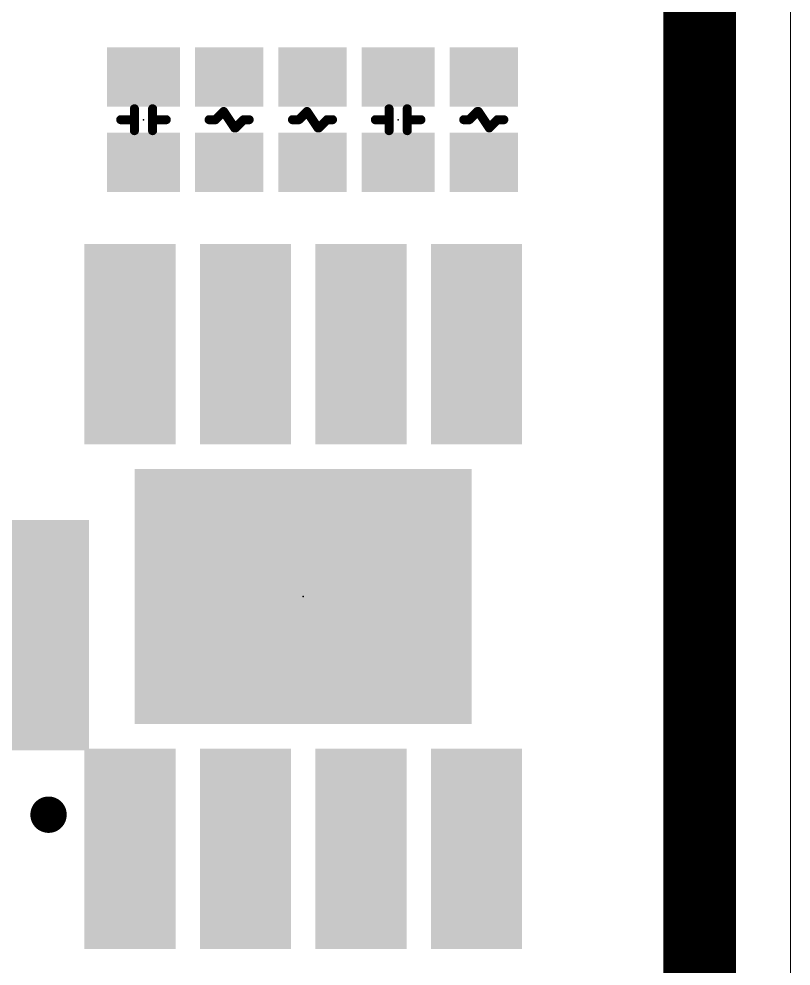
# Model space of a CAD drawing. Extents: x -6.7 to 35, y -0.6 to 30.6.
# Drawn here: x 26.52 to 35.01, y 7.79 to 18.21 of the extents above; entities that cross this region are included whole.
import ezdxf

# ---------------------------------------------------------------- set-up
doc = ezdxf.new("R2010")
doc.units = 0
for name, color, linetype in [('1', 12, 'CONTINUOUS'), ('16', 132, 'CONTINUOUS'), ('20', 31, 'CONTINUOUS'), ('21', 253, 'CONTINUOUS'), ('23', 53, 'CONTINUOUS'), ('29', 253, 'CONTINUOUS'), ('30', 253, 'CONTINUOUS')]:
    doc.layers.add(name, color=color, linetype=linetype)

# ---------------------------------------------------------------- blocks, each defined once
blk = doc.blocks.new('RECT')
blk.add_solid([(-0.5, -0.5), (0.5, -0.5), (-0.5, 0.5), (0.5, 0.5)])

msp = doc.modelspace()

# ---------------------------------------------------------------- linework, layer by layer
at = {"layer": '20', "const_width": 0.01}
msp.add_lwpolyline([(35, 21.86), (35, 1)], dxfattribs=at)
at = {"layer": '21', "const_width": 0.1}
for points in [[(27.7854, 16.9795), (27.7854, 17.2196)], [(27.9854, 16.9795), (27.9854, 17.2196)], [(28.757, 17.1796), (28.677, 17.0996)], [(28.767, 17.1896), (28.887, 17.0096)], [(29.6736, 17.1796), (29.5936, 17.0996)], [(29.6836, 17.1896), (29.8036, 17.0096)], [(30.5852, 16.9795), (30.5852, 17.2196)], [(30.7852, 16.9795), (30.7852, 17.2196)], [(31.5568, 17.1896), (31.4668, 17.0996)], [(31.6868, 17.0096), (31.5668, 17.1896)], [(27.7554, 17.0996), (27.6354, 17.0996)], [(27.9954, 17.0996), (28.1354, 17.0996)], [(28.677, 17.0996), (28.607, 17.0996)], [(28.897, 17.0096), (28.987, 17.0996)], [(28.987, 17.0996), (29.047, 17.0996)], [(29.5936, 17.0996), (29.5236, 17.0996)], [(29.8136, 17.0096), (29.9036, 17.0996)], [(29.9036, 17.0996), (29.9636, 17.0996)], [(30.5552, 17.0996), (30.4352, 17.0996)], [(30.7952, 17.0996), (30.9352, 17.0996)], [(31.4668, 17.0996), (31.4068, 17.0996)], [(31.6968, 17.0196), (31.7768, 17.0996)], [(31.7768, 17.0996), (31.8468, 17.0996)]]:
    msp.add_lwpolyline(points, dxfattribs=at)
at = {"layer": '21'}
for points, const_width in [([(27.8104, 17.2196, 1), (27.7604, 17.2196)], 0.05), ([(28.0104, 17.2196, 1), (27.9604, 17.2196)], 0.05), ([(28.7747, 17.1619, 1), (28.7393, 17.1972)], 0.05), ([(28.7878, 17.2034, 1), (28.7462, 17.1757)], 0.05), ([(29.6913, 17.1619, 1), (29.6559, 17.1972)], 0.05), ([(29.7044, 17.2034, 1), (29.6628, 17.1757)], 0.05), ([(30.6102, 17.2196, 1), (30.5602, 17.2196)], 0.05), ([(30.8102, 17.2196, 1), (30.7602, 17.2196)], 0.05), ([(31.5745, 17.1719, 1), (31.5391, 17.2072)], 0.05), ([(31.5876, 17.2034, 1), (31.546, 17.1757)], 0.05), ([(27.6354, 17.1245, 1), (27.6354, 17.0746)], 0.05), ([(27.7554, 17.0746, 1), (27.7554, 17.1245)], 0.05), ([(27.9954, 17.1245, 1), (27.9954, 17.0746)], 0.05), ([(28.1354, 17.0746, 1), (28.1354, 17.1245)], 0.05), ([(28.607, 17.1245, 1), (28.607, 17.0746)], 0.05), ([(28.6593, 17.1172, 1), (28.6947, 17.0819)], 0.05), ([(28.677, 17.0746, 1), (28.677, 17.1245)], 0.05), ([(28.987, 17.1245, 1), (28.987, 17.0746)], 0.05), ([(29.0047, 17.0819, 1), (28.9693, 17.1172)], 0.05), ([(29.047, 17.0746, 1), (29.047, 17.1245)], 0.05), ([(29.5236, 17.1245, 1), (29.5236, 17.0746)], 0.05), ([(29.5759, 17.1172, 1), (29.6113, 17.0819)], 0.05), ([(29.5936, 17.0746, 1), (29.5936, 17.1245)], 0.05), ([(29.9036, 17.1245, 1), (29.9036, 17.0746)], 0.05), ([(29.9213, 17.0819, 1), (29.8859, 17.1172)], 0.05), ([(29.9636, 17.0746, 1), (29.9636, 17.1245)], 0.05), ([(30.4352, 17.1245, 1), (30.4352, 17.0746)], 0.05), ([(30.5552, 17.0746, 1), (30.5552, 17.1245)], 0.05), ([(30.7952, 17.1245, 1), (30.7952, 17.0746)], 0.05), ([(30.9352, 17.0746, 1), (30.9352, 17.1245)], 0.05), ([(31.4068, 17.1245, 1), (31.4068, 17.0746)], 0.05), ([(31.4491, 17.1172, 1), (31.4845, 17.0819)], 0.05), ([(31.4668, 17.0746, 1), (31.4668, 17.1245)], 0.05), ([(31.7768, 17.1245, 1), (31.7768, 17.0746)], 0.05), ([(31.7945, 17.0819, 1), (31.7591, 17.1172)], 0.05), ([(31.8468, 17.0746, 1), (31.8468, 17.1245)], 0.05), ([(27.7604, 16.9795, 1), (27.8104, 16.9795)], 0.05), ([(27.9604, 16.9795, 1), (28.0104, 16.9795)], 0.05), ([(28.8662, 16.9957, 1), (28.9078, 17.0234)], 0.05), ([(28.8793, 17.0272, 1), (28.9147, 16.9919)], 0.05), ([(29.7828, 16.9957, 1), (29.8244, 17.0234)], 0.05), ([(29.7959, 17.0272, 1), (29.8313, 16.9919)], 0.05), ([(30.5602, 16.9795, 1), (30.6102, 16.9795)], 0.05), ([(30.7602, 16.9795, 1), (30.8102, 16.9795)], 0.05), ([(31.666, 16.9957, 1), (31.7076, 17.0234)], 0.05), ([(31.6791, 17.0372, 1), (31.7145, 17.0019)], 0.05), ([(26.8414, 9.3554, 1), (26.8414, 9.5554, 1), (26.8414, 9.3554)], 0.2)]:
    msp.add_lwpolyline(points, format="xyb", dxfattribs=dict(at, const_width=const_width))
at = {"layer": '23'}
for p in [(27.8854, 17.0996), (28.827, 17.0996), (29.7436, 17.0996), (30.6852, 17.0996), (31.6268, 17.0996), (29.6414, 11.8554)]:
    msp.add_point(p, dxfattribs=at)
at = {"layer": '29', "const_width": 0.8}
msp.add_lwpolyline([(34, 19), (34, 3.86)], dxfattribs=at)

# ---------------------------------------------------------------- block references
at = {"layer": '1', "xscale": 0.45}
for p, yscale, rotation in [((27.8854, 17.5695), 0.6, 90), ((28.827, 17.5695), 0.55, 90), ((29.7436, 17.5695), 0.55, 90), ((30.6852, 17.5695), 0.6, 90), ((31.6268, 17.5695), 0.55, 270), ((27.8854, 16.6296), 0.6, 90), ((28.827, 16.6296), 0.55, 90), ((29.7436, 16.6296), 0.55, 90), ((30.6852, 16.6296), 0.6, 90), ((31.6268, 16.6296), 0.55, 270)]:
    msp.add_blockref('RECT', p, dxfattribs=dict(at, yscale=yscale, rotation=rotation))
at = {"layer": '1'}
for p, xscale, yscale in [((27.7364, 14.6304), 0.8, 2), ((29.0064, 14.6304), 0.8, 2), ((30.2764, 14.6304), 0.8, 2), ((31.5464, 14.6304), 0.8, 2), ((29.6414, 11.8554), 3.5, 2.6), ((27.7364, 9.0804), 0.8, 2), ((29.0064, 9.0804), 0.8, 2), ((30.2764, 9.0804), 0.8, 2), ((31.5464, 9.0804), 0.8, 2)]:
    msp.add_blockref('RECT', p, dxfattribs=dict(at, xscale=xscale, yscale=yscale))
at = {"layer": '16', "xscale": 1.37, "yscale": 2.33, "rotation": 180}
msp.add_blockref('RECT', (26.5, 11.43), dxfattribs=at)
at = {"layer": '29', "xscale": 0.6532}
for p, yscale, rotation in [((27.8854, 17.5695), 0.8032, 90), ((28.827, 17.5695), 0.7532, 90), ((29.7436, 17.5695), 0.7532, 90), ((30.6852, 17.5695), 0.8032, 90), ((31.6268, 17.5695), 0.7532, 270), ((27.8854, 16.6296), 0.8032, 90), ((28.827, 16.6296), 0.7532, 90), ((29.7436, 16.6296), 0.7532, 90), ((30.6852, 16.6296), 0.8032, 90), ((31.6268, 16.6296), 0.7532, 270)]:
    msp.add_blockref('RECT', p, dxfattribs=dict(at, yscale=yscale, rotation=rotation))
at = {"layer": '29'}
for p, xscale, yscale in [((27.7364, 14.6304), 1.0032, 2.2032), ((29.0064, 14.6304), 1.0032, 2.2032), ((30.2764, 14.6304), 1.0032, 2.2032), ((31.5464, 14.6304), 1.0032, 2.2032), ((29.6414, 11.8554), 3.7032, 2.8032), ((27.7364, 9.0804), 1.0032, 2.2032), ((29.0064, 9.0804), 1.0032, 2.2032), ((30.2764, 9.0804), 1.0032, 2.2032), ((31.5464, 9.0804), 1.0032, 2.2032)]:
    msp.add_blockref('RECT', p, dxfattribs=dict(at, xscale=xscale, yscale=yscale))
at = {"layer": '30', "xscale": 1.5732, "yscale": 2.5332, "rotation": 180}
msp.add_blockref('RECT', (26.5, 11.43), dxfattribs=at)

doc.saveas('drawing.dxf')
